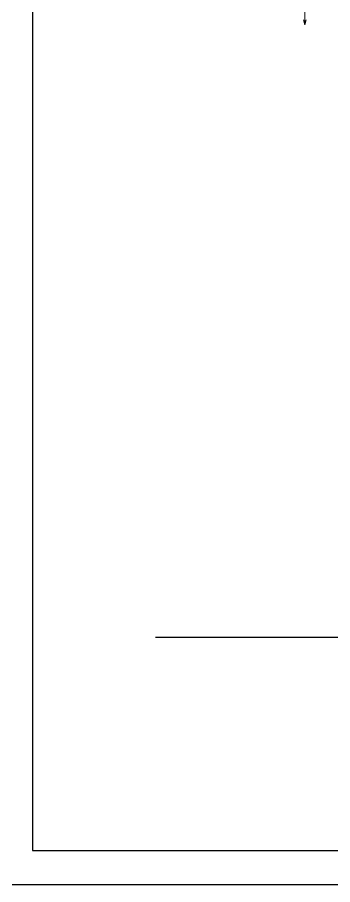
# Model space of a CAD drawing. Header units: inches. Extents: x -1482 to -895, y -39 to 122.
# Drawn here: x -1347.86 to -1341.67, y 46.15 to 63.15 of the extents above; entities that cross this region are included whole.
import ezdxf

# ---------------------------------------------------------------- set-up
doc = ezdxf.new("R2010")
doc.units = ezdxf.units.IN
doc.header["$MEASUREMENT"] = 0
doc.header["$PDMODE"] = 3
doc.layers.get('Defpoints').update_dxf_attribs({"lineweight": 15})
doc.layers.add('KADR', color=5, linetype='Continuous')
doc.layers.add('nama', color=252, linetype='Continuous')
doc.styles.add('COLI', font='TIMES.TTF', dxfattribs={"height": 0.25})
doc.dimstyles.new('111', dxfattribs={"dimscale": 0, "dimtxt": 0.2, "dimasz": 0.1, "dimexe": 0.2, "dimexo": 0.5, "dimgap": 0.1, "dimtad": 1, "dimlfac": 1, "dimzin": 0, "dimdsep": 46, "dimtxsty": 'COLI', "dimblk1": 'OPEN30', "dimblk2": 'OPEN30', "dimsah": 1, "dimcen": 0, "dimse1": 1, "dimse2": 1, "dimclrd": 252, "dimclre": 1, "dimclrt": 1, "dimadec": 0, "dimazin": 0, "dimtfac": 0.5, "dimtix": 1, "dimtofl": 0, "dimtmove": 2, "dimatfit": 3, "dimldrblk": 'OPEN30', "dimfxl": 1, "dimtolj": 1, "dimtzin": 0, "dimlwd": 5, "dimarcsym": 0})

# ---------------------------------------------------------------- blocks, each defined once
blk = doc.blocks.new('_Open30')
at = {"color": 0, "linetype": 'ByBlock', "lineweight": -2}
for p, q in [((-1, 0.27), (0, 0)), ((0, 0), (-1, -0.27)), ((0, 0), (-1, 0))]:
    blk.add_line(p, q, dxfattribs=at)
blk = doc.blocks.new('*D534')
at = {"color": 252, "lineweight": 5, "ltscale": 0.3, "transparency": 16777216}
blk.add_line((-1342.217, 80.898), (-1342.217, 63.098), dxfattribs=at)
at = {"layer": 'Defpoints', "color": 0, "ltscale": 0.3, "transparency": 16777216}
for p in [(-1341.029, 80.998), (-1342.217, 62.998), (-1341.029, 62.998)]:
    blk.add_point(p, dxfattribs=at)
at = {"color": 252, "lineweight": 5, "ltscale": 0.3, "transparency": 16777216, "xscale": 0.1, "yscale": 0.1, "zscale": 0.1}
for p, rotation in [((-1342.217, 80.998), 90), ((-1342.217, 62.998), 270)]:
    blk.add_blockref('_Open30', p, dxfattribs=dict(at, rotation=rotation))
at = {"color": 1, "ltscale": 0.3, "transparency": 16777216, "insert": (-1342.445, 71.998), "char_height": 0.25, "attachment_point": 5, "rotation": 90, "style": 'COLI'}
blk.add_mtext('\\A1;18.00', dxfattribs=at)

msp = doc.modelspace()

# ---------------------------------------------------------------- linework, layer by layer
at = {"ltscale": 0.3}
msp.add_line((-1341.5515, 50.9979), (-1345.1464, 50.9979), dxfattribs=at)
at = {"layer": 'KADR'}
msp.add_lwpolyline([(-1347.5612, 46.8196), (-1320.8219, 46.8196), (-1320.8219, 85.38), (-1347.5612, 85.38)], close=True, dxfattribs=at)
at = {"layer": 'nama', "linetype": 'ByBlock'}
msp.add_lwpolyline([(-1320.109, 86.0478), (-1348.1544, 86.0478), (-1348.1544, 46.1518), (-1320.109, 46.1518)], close=True, dxfattribs=at)

# ---------------------------------------------------------------- dimensions: what is measured, and where the dimension line sits
at = {"ltscale": 0.3}
dim = msp.add_linear_dim(base=(-1342.217, 62.9979), p1=(-1341.0293, 80.9979), p2=(-1341.0293, 62.9979), angle=90, dimstyle='111', override={"dimscale": 1}, dxfattribs=at)
dim.commit()
dim.dimension.update_dxf_attribs({"geometry": '*D534', "text_midpoint": (-1342.4446, 71.9979)})

doc.saveas('drawing.dxf')
